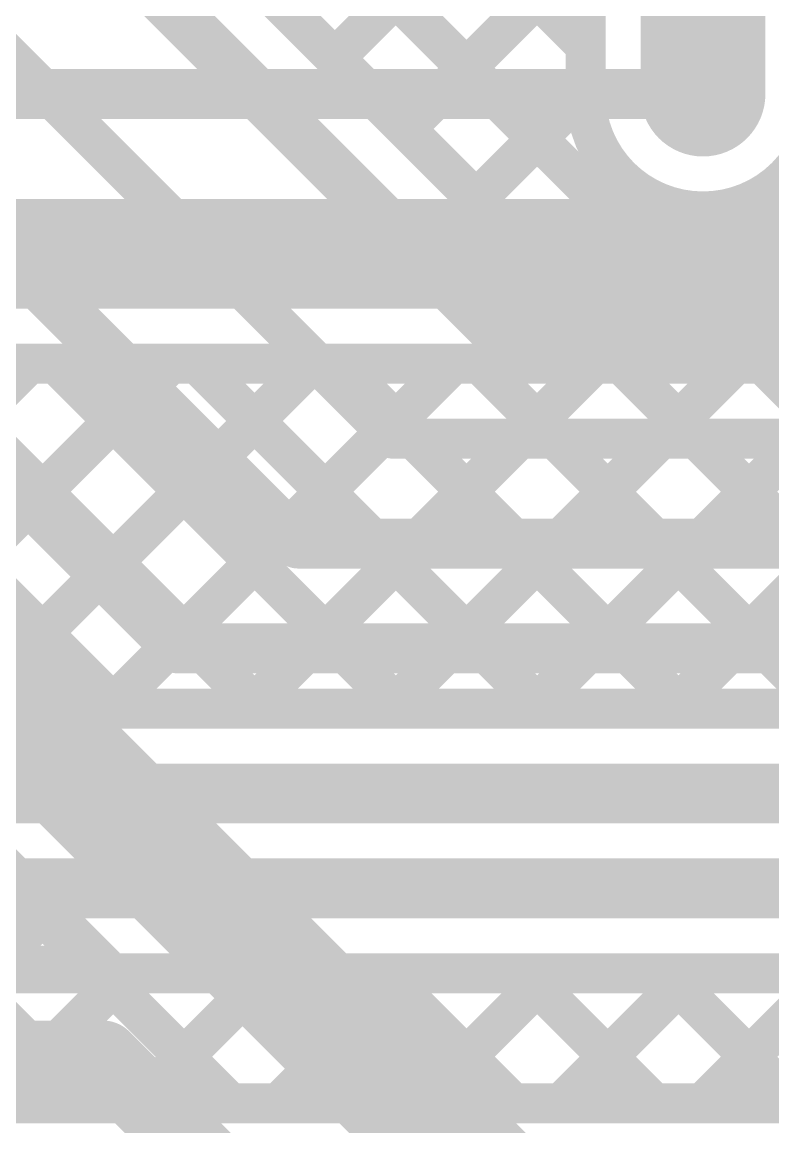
# Model space of a CAD drawing. Header units: millimetres. Extents: x 0 to 214, y 0 to 214.
# Drawn here: x 3.4938 to 3.6441, y 3.0142 to 3.2354 of the extents above; entities that cross this region are included whole.
import ezdxf

# ---------------------------------------------------------------- set-up
doc = ezdxf.new("R2010")
doc.units = ezdxf.units.MM
doc.header["$MEASUREMENT"] = 0
for name, color, linetype in [('BottomLayer', 5, 'Continuous'), ('BottomSolder', 6, 'Continuous'), ('TopLayer', 1, 'Continuous'), ('TopSolder', 216, 'Continuous'), ('ViaHoleLayer', 16, 'Continuous')]:
    doc.layers.add(name, color=color, linetype=linetype)

msp = doc.modelspace()

# ---------------------------------------------------------------- hatches: boundary and pattern name
at = {"layer": 'BottomLayer'}
h = msp.add_hatch(color=5, dxfattribs=at)
edge = h.paths.add_edge_path()
edge.add_arc((3.6301409, 3.221), 0.011811, 0, 360)
at = {"layer": 'BottomSolder'}
h = msp.add_hatch(color=6, dxfattribs=at)
edge = h.paths.add_edge_path()
edge.add_arc((3.6301409, 3.221), 0.0099055, 0, 360)
at = {"layer": 'TopLayer'}
h = msp.add_hatch(color=1, dxfattribs=at)
edge = h.paths.add_edge_path()
edge.add_arc((3.6301409, 3.221), 0.011811, 0, 360)
at = {"layer": 'TopSolder'}
h = msp.add_hatch(color=216, dxfattribs=at)
edge = h.paths.add_edge_path()
edge.add_arc((3.6301409, 3.221), 0.0099055, 0, 360)
at = {"layer": 'ViaHoleLayer'}
h = msp.add_hatch(color=16, dxfattribs=at)
edge = h.paths.add_edge_path()
edge.add_arc((3.6301409, 3.221), 0.0059055, 0, 360)

# ---------------------------------------------------------------- linework, layer by layer
at = {"layer": 'BottomLayer'}
for points, const_width in [([(3.088261, 3.7207731), (3.6200341, 3.189)], 0.008), ([(3.1165453, 3.7207731), (3.6066409, 3.2306775)], 0.008), ([(3.6301409, 3.221), (3.6301409, 3.5664457)], 0.025), ([(3.6066409, 3.221), (3.6066409, 3.5444457)], 0.008), ([(3.4193276, 3.3652998), (3.5956274, 3.189)], 0.008), ([(3.408, 3.354), (3.589, 3.173)], 0.01), ([(3.4087157, 3.3112843), (3.568, 3.152)], 0.008), ([(3.3961059, 3.2838941), (3.549, 3.131)], 0.01), ([(3.5564482, 3.2281791), (3.6066409, 3.2783718)], 0.008), ([(3.5705904, 3.214037), (3.6066409, 3.2500875)], 0.008), ([(3.389, 3.246), (3.525, 3.11)], 0.01), ([(3.5847325, 3.1998948), (3.6066409, 3.2218032)], 0.008), ([(3.3424821, 3.212), (3.5079821, 3.0465)], 0.008), ([(3.3966487, 3.1933513), (3.702, 2.888)], 0.025), ([(3.602122, 3.189), (3.6156341, 3.2025121)], 0.008), ([(3.6304063, 3.189), (3.642291, 3.2008847)], 0.008), ([(3.6383412, 3.1989772), (3.6483184, 3.189)], 0.008), ([(3.5956274, 3.189), (4.9070954, 3.189)], 0.008), ([(3.3800317, 3.1767343), (3.5102679, 3.0464981)], 0.008), ([(3.589, 3.173), (4.9070954, 3.173)], 0.01), ([(3.568, 3.152), (4.898397, 3.152)], 0.008), ([(3.549, 3.131), (4.8896986, 3.131)], 0.01), ([(3.525, 3.11), (4.8810002, 3.11)], 0.01), ([(3.4879063, 3.0465), (3.4990861, 3.0576798)], 0.008), ([(3.3414252, 3.0465), (3.51, 3.0465)], 0.008), ([(2.864, 3.028), (3.51, 3.028)], 0.015), ([(3.51, 3.028), (3.537, 3.001)], 0.015)]:
    msp.add_lwpolyline(points, dxfattribs=dict(at, const_width=const_width))
for points, const_width in [([(3.6046409, 3.2306775, 1), (3.6086409, 3.2306775, 1)], 0.004), ([(3.5544482, 3.2281791, 1), (3.5584482, 3.2281791, 1)], 0.004), ([(3.6238909, 3.221, 1), (3.6363909, 3.221, 1)], 0.0125), ([(3.6046409, 3.2218032, 1), (3.6086409, 3.2218032, 1)], 0.004), ([(3.6046409, 3.221, 1), (3.6086409, 3.221, 1)], 0.004), ([(3.6046409, 3.221, 1), (3.6086409, 3.221, 1)], 0.004), ([(3.5685904, 3.214037, 1), (3.5725904, 3.214037, 1)], 0.004), ([(3.6136341, 3.2025121, 1), (3.6176341, 3.2025121, 1)], 0.004), ([(3.5827325, 3.1998948, 1), (3.5867325, 3.1998948, 1)], 0.004), ([(3.640291, 3.2008847, 1), (3.644291, 3.2008847, 1)], 0.004), ([(3.6363412, 3.1989772, 1), (3.6403412, 3.1989772, 1)], 0.004), ([(3.5936274, 3.189, 1), (3.5976274, 3.189, 1)], 0.004), ([(3.5936274, 3.189, 1), (3.5976274, 3.189, 1)], 0.004), ([(3.600122, 3.189, 1), (3.604122, 3.189, 1)], 0.004), ([(3.6180341, 3.189, 1), (3.6220341, 3.189, 1)], 0.004), ([(3.6284063, 3.189, 1), (3.6324063, 3.189, 1)], 0.004), ([(3.5865, 3.173, 1), (3.5915, 3.173, 1)], 0.005), ([(3.5865, 3.173, 1), (3.5915, 3.173, 1)], 0.005), ([(3.566, 3.152, 1), (3.57, 3.152, 1)], 0.004), ([(3.566, 3.152, 1), (3.57, 3.152, 1)], 0.004), ([(3.5465, 3.131, 1), (3.5515, 3.131, 1)], 0.005), ([(3.5465, 3.131, 1), (3.5515, 3.131, 1)], 0.005), ([(3.5225, 3.11, 1), (3.5275, 3.11, 1)], 0.005), ([(3.5225, 3.11, 1), (3.5275, 3.11, 1)], 0.005), ([(3.4970861, 3.0576798, 1), (3.5010861, 3.0576798, 1)], 0.004), ([(3.5059821, 3.0465, 1), (3.5099821, 3.0465, 1)], 0.004), ([(3.508, 3.0465, 1), (3.512, 3.0465, 1)], 0.004), ([(3.5082679, 3.0464981, 1), (3.5122679, 3.0464981, 1)], 0.004), ([(3.50625, 3.028, 1), (3.51375, 3.028, 1)], 0.0075), ([(3.50625, 3.028, 1), (3.51375, 3.028, 1)], 0.0075)]:
    msp.add_lwpolyline(points, format="xyb", close=True, dxfattribs=dict(at, const_width=const_width))
at = {"layer": 'BottomLayer', "const_width": 0.008}
msp.add_lwpolyline([(3.6536409, 3.221, -0.9999999999999999), (3.6066409, 3.221)], format="xyb", dxfattribs=at)
at = {"layer": 'TopLayer'}
for points, const_width in [([(3.294, 3.221), (3.632, 3.221)], 0.01), ([(3.473, 3.189), (3.9440121, 3.189)], 0.022), ([(3.4262227, 3.0979536), (3.4952691, 3.167)], 0.008), ([(3.454507, 3.0979536), (3.5235534, 3.167)], 0.008), ([(3.4821126, 3.167), (3.9319116, 3.167)], 0.008), ([(3.4827913, 3.0979536), (3.5518377, 3.167)], 0.008), ([(3.5006193, 3.167), (3.5696657, 3.0979536)], 0.008), ([(3.5110756, 3.0979536), (3.580122, 3.167)], 0.008), ([(3.5289036, 3.167), (3.59795, 3.0979536)], 0.008), ([(3.5393599, 3.0979536), (3.6084063, 3.167)], 0.008), ([(3.5571879, 3.167), (3.6262343, 3.0979536)], 0.008), ([(3.5676442, 3.0979536), (3.6366906, 3.167)], 0.008), ([(3.5854655, 3.167), (3.6545119, 3.0979536)], 0.008), ([(3.5959285, 3.0979536), (3.6649749, 3.167)], 0.008), ([(3.6137498, 3.167), (3.6827962, 3.0979536)], 0.008), ([(3.6242128, 3.0979536), (3.6932592, 3.167)], 0.008), ([(3.6420341, 3.167), (3.7110805, 3.0979536)], 0.008), ([(3.4772238, 3.1621112), (3.5413814, 3.0979536)], 0.008), ([(3.4630817, 3.1479691), (3.5130971, 3.0979536)], 0.008), ([(3.404581, 3.0979536), (3.8628652, 3.0979536)], 0.008), ([(3.3028476, 3.0809536), (3.8699068, 3.0809536)], 0.012), ([(3.2809866, 3.0619536), (3.8777768, 3.0619536)], 0.012), ([(3.3156087, 3.0449536), (3.8777768, 3.0449536)], 0.008), ([(3.4812442, 3.0449536), (3.5072994, 3.0188984)], 0.008), ([(3.488589, 3.0188984), (3.5146442, 3.0449536)], 0.008), ([(3.5095285, 3.0449536), (3.5355837, 3.0188984)], 0.008), ([(3.5168733, 3.0188984), (3.5429285, 3.0449536)], 0.008), ([(3.5378128, 3.0449536), (3.563868, 3.0188984)], 0.008), ([(3.5451576, 3.0188984), (3.5712128, 3.0449536)], 0.008), ([(3.5660971, 3.0449536), (3.5921523, 3.0188984)], 0.008), ([(3.5734419, 3.0188984), (3.5994971, 3.0449536)], 0.008), ([(3.5943814, 3.0449536), (3.6204366, 3.0188984)], 0.008), ([(3.6017262, 3.0188984), (3.6277814, 3.0449536)], 0.008), ([(3.6226657, 3.0449536), (3.6487209, 3.0188984)], 0.008), ([(3.6300105, 3.0188984), (3.6560657, 3.0449536)], 0.008), ([(3.3156087, 3.0188984), (3.852271, 3.0188984)], 0.008)]:
    msp.add_lwpolyline(points, dxfattribs=dict(at, const_width=const_width))
for points, const_width in [([(3.6295, 3.221, 1), (3.6345, 3.221, 1)], 0.005), ([(3.4932691, 3.167, 1), (3.4972691, 3.167, 1)], 0.004), ([(3.4986193, 3.167, 1), (3.5026193, 3.167, 1)], 0.004), ([(3.5215534, 3.167, 1), (3.5255534, 3.167, 1)], 0.004), ([(3.5269036, 3.167, 1), (3.5309036, 3.167, 1)], 0.004), ([(3.5498377, 3.167, 1), (3.5538377, 3.167, 1)], 0.004), ([(3.5551879, 3.167, 1), (3.5591879, 3.167, 1)], 0.004), ([(3.578122, 3.167, 1), (3.582122, 3.167, 1)], 0.004), ([(3.5834655, 3.167, 1), (3.5874655, 3.167, 1)], 0.004), ([(3.6064063, 3.167, 1), (3.6104063, 3.167, 1)], 0.004), ([(3.6117498, 3.167, 1), (3.6157498, 3.167, 1)], 0.004), ([(3.6346906, 3.167, 1), (3.6386906, 3.167, 1)], 0.004), ([(3.6400341, 3.167, 1), (3.6440341, 3.167, 1)], 0.004), ([(3.5090756, 3.0979536, 1), (3.5130756, 3.0979536, 1)], 0.004), ([(3.5110971, 3.0979536, 1), (3.5150971, 3.0979536, 1)], 0.004), ([(3.5373599, 3.0979536, 1), (3.5413599, 3.0979536, 1)], 0.004), ([(3.5393814, 3.0979536, 1), (3.5433814, 3.0979536, 1)], 0.004), ([(3.5656442, 3.0979536, 1), (3.5696442, 3.0979536, 1)], 0.004), ([(3.5676657, 3.0979536, 1), (3.5716657, 3.0979536, 1)], 0.004), ([(3.5939285, 3.0979536, 1), (3.5979285, 3.0979536, 1)], 0.004), ([(3.59595, 3.0979536, 1), (3.59995, 3.0979536, 1)], 0.004), ([(3.6222128, 3.0979536, 1), (3.6262128, 3.0979536, 1)], 0.004), ([(3.6242343, 3.0979536, 1), (3.6282343, 3.0979536, 1)], 0.004), ([(3.5075285, 3.0449536, 1), (3.5115285, 3.0449536, 1)], 0.004), ([(3.5126442, 3.0449536, 1), (3.5166442, 3.0449536, 1)], 0.004), ([(3.5358128, 3.0449536, 1), (3.5398128, 3.0449536, 1)], 0.004), ([(3.5409285, 3.0449536, 1), (3.5449285, 3.0449536, 1)], 0.004), ([(3.5640971, 3.0449536, 1), (3.5680971, 3.0449536, 1)], 0.004), ([(3.5692128, 3.0449536, 1), (3.5732128, 3.0449536, 1)], 0.004), ([(3.5923814, 3.0449536, 1), (3.5963814, 3.0449536, 1)], 0.004), ([(3.5974971, 3.0449536, 1), (3.6014971, 3.0449536, 1)], 0.004), ([(3.6206657, 3.0449536, 1), (3.6246657, 3.0449536, 1)], 0.004), ([(3.6257814, 3.0449536, 1), (3.6297814, 3.0449536, 1)], 0.004), ([(3.5052994, 3.0188984, 1), (3.5092994, 3.0188984, 1)], 0.004), ([(3.5148733, 3.0188984, 1), (3.5188733, 3.0188984, 1)], 0.004), ([(3.5335837, 3.0188984, 1), (3.5375837, 3.0188984, 1)], 0.004), ([(3.5431576, 3.0188984, 1), (3.5471576, 3.0188984, 1)], 0.004), ([(3.561868, 3.0188984, 1), (3.565868, 3.0188984, 1)], 0.004), ([(3.5714419, 3.0188984, 1), (3.5754419, 3.0188984, 1)], 0.004), ([(3.5901523, 3.0188984, 1), (3.5941523, 3.0188984, 1)], 0.004), ([(3.5997262, 3.0188984, 1), (3.6037262, 3.0188984, 1)], 0.004), ([(3.6184366, 3.0188984, 1), (3.6224366, 3.0188984, 1)], 0.004), ([(3.6280105, 3.0188984, 1), (3.6320105, 3.0188984, 1)], 0.004)]:
    msp.add_lwpolyline(points, format="xyb", close=True, dxfattribs=dict(at, const_width=const_width))

doc.saveas('drawing.dxf')
